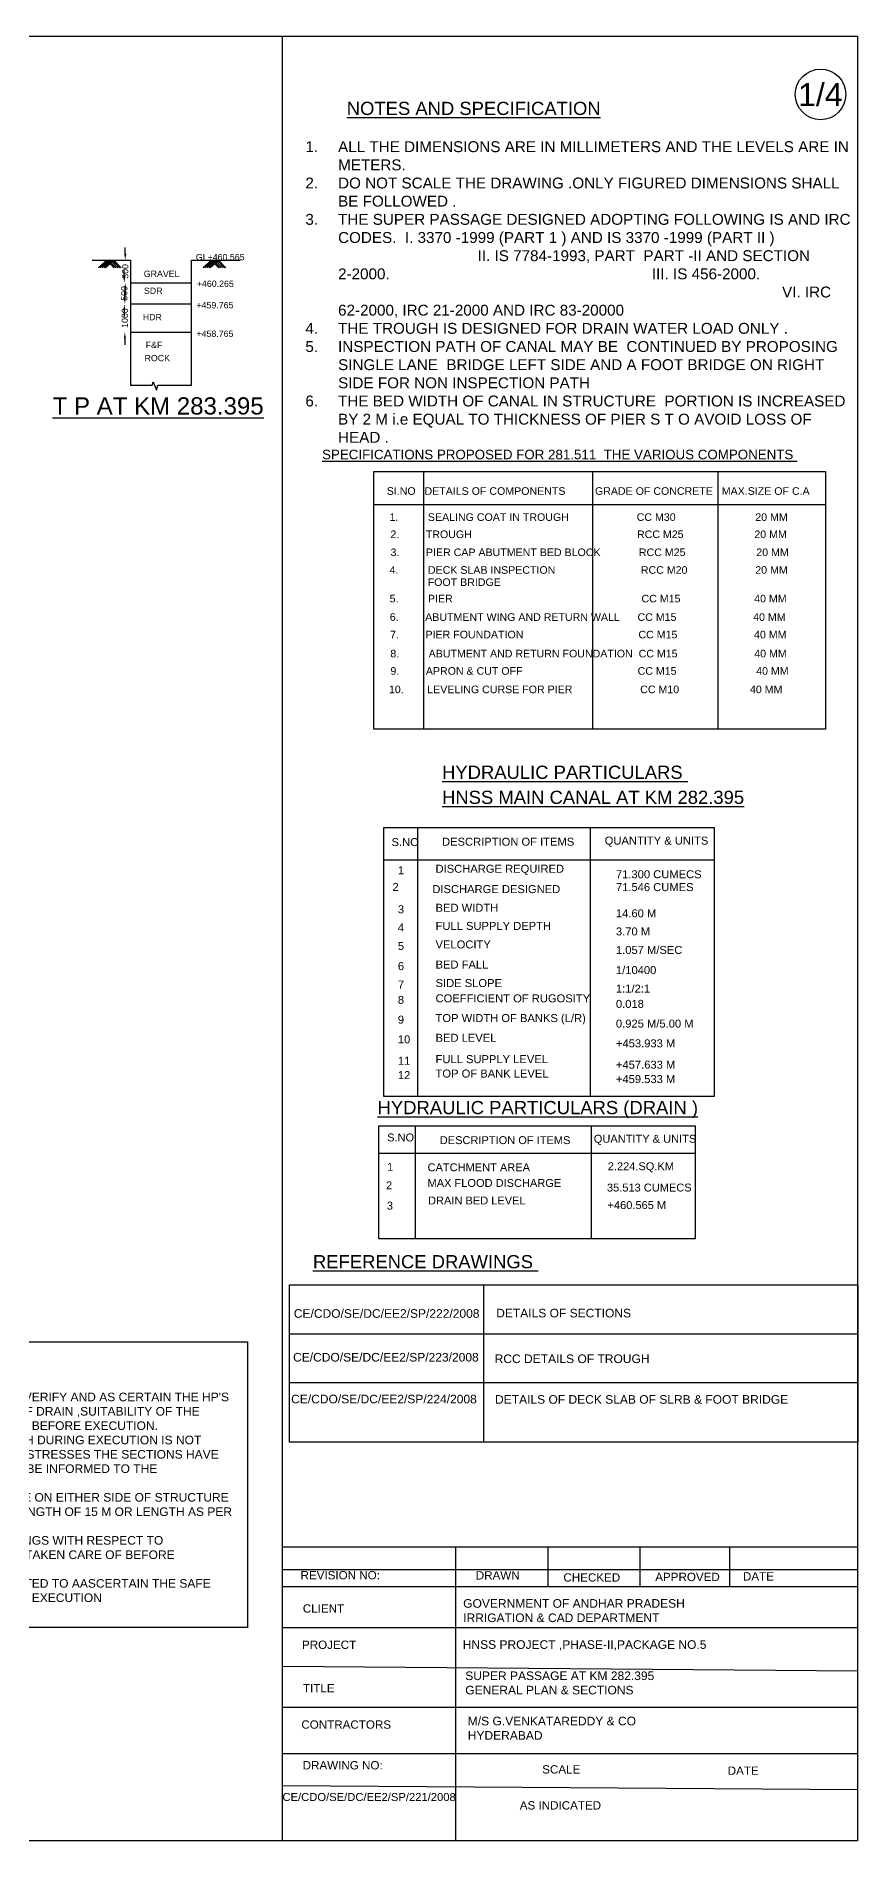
# Model space of a CAD drawing. Header units: millimetres. Extents: x 5124 to 2516011, y 2311 to 45676077.
# Drawn here: x 2444357 to 2516011, y 45518737 to 45676077 of the extents above; entities that cross this region are included whole.
import ezdxf

# ---------------------------------------------------------------- set-up
doc = ezdxf.new("R2010")
doc.units = ezdxf.units.MM
doc.header["$MEASUREMENT"] = 0
for name, color, linetype in [('DIMENSIONS', 7, 'Continuous'), ('DRAWING', 2, 'Continuous'), ('TEXT', 7, 'Continuous')]:
    doc.layers.add(name, color=color, linetype=linetype)
doc.styles.get("Standard").update_dxf_attribs({"font": 'arial.ttf', "height": 550})
doc.dimstyles.get("Standard").update_dxf_attribs({"dimtxt": 550, "dimasz": 550, "dimexe": 0.18, "dimexo": 0.0625, "dimgap": 0.09, "dimtad": 0, "dimdec": 0, "dimzin": 0, "dimdsep": 46, "dimtxsty": 'Standard', "dimcen": 0.09, "dimse1": 1, "dimse2": 1, "dimadec": 0, "dimazin": 0, "dimtfac": 1, "dimtdec": 0, "dimtofl": 0, "dimtmove": 0, "dimatfit": 3, "dimfxl": 1, "dimtolj": 1, "dimtzin": 0, "dimarcsym": 0})

# ---------------------------------------------------------------- blocks, each defined once
blk = doc.blocks.new('*D79')
at = {"layer": 'Defpoints', "color": 0, "transparency": 16777216}
for p in [(2452585, 45652723), (2452097, 45650267), (2452585, 45650267)]:
    blk.add_point(p, dxfattribs=at)
at = {"layer": 'DIMENSIONS', "color": 0, "lineweight": -2, "transparency": 16777216}
for p, q in [((2452097, 45653273), (2452097, 45653823)), ((2452097, 45649717), (2452097, 45649167))]:
    blk.add_line(p, q, dxfattribs=at)
at = {"layer": 'DIMENSIONS', "color": 0, "transparency": 16777216}
for points in [[(2452006, 45653273), (2452189, 45653273), (2452097, 45652723)], [(2452006, 45649717), (2452189, 45649717), (2452097, 45650267)]]:
    blk.add_solid(points, dxfattribs=at)
at = {"layer": 'DIMENSIONS', "color": 0, "transparency": 16777216, "insert": (2452097, 45651495), "char_height": 550, "attachment_point": 5, "rotation": 90}
blk.add_mtext('\\A1;1000', dxfattribs=at)
blk = doc.blocks.new('*D80')
at = {"layer": 'Defpoints', "color": 0, "transparency": 16777216}
for p in [(2452049, 45654567), (2452585, 45654567), (2452585, 45652723)]:
    blk.add_point(p, dxfattribs=at)
at = {"layer": 'DIMENSIONS', "color": 0, "lineweight": -2, "transparency": 16777216}
for p, q in [((2452049, 45655117), (2452049, 45655667)), ((2452049, 45652173), (2452049, 45651623))]:
    blk.add_line(p, q, dxfattribs=at)
at = {"layer": 'DIMENSIONS', "color": 0, "transparency": 16777216}
for points in [[(2451957, 45655117), (2452141, 45655117), (2452049, 45654567)], [(2451957, 45652173), (2452141, 45652173), (2452049, 45652723)]]:
    blk.add_solid(points, dxfattribs=at)
at = {"layer": 'DIMENSIONS', "color": 0, "transparency": 16777216, "insert": (2452049, 45653645), "char_height": 550, "attachment_point": 5, "rotation": 90}
blk.add_mtext('\\A1;500', dxfattribs=at)
blk = doc.blocks.new('*D81')
at = {"layer": 'Defpoints', "color": 0, "transparency": 16777216}
for p in [(2452130, 45656555), (2452585, 45656555), (2452585, 45654567)]:
    blk.add_point(p, dxfattribs=at)
at = {"layer": 'DIMENSIONS', "color": 0, "lineweight": -2, "transparency": 16777216}
for p, q in [((2452130, 45657105), (2452130, 45657655)), ((2452130, 45654017), (2452130, 45653467))]:
    blk.add_line(p, q, dxfattribs=at)
at = {"layer": 'DIMENSIONS', "color": 0, "transparency": 16777216}
for points in [[(2452039, 45657105), (2452222, 45657105), (2452130, 45656555)], [(2452039, 45654017), (2452222, 45654017), (2452130, 45654567)]]:
    blk.add_solid(points, dxfattribs=at)
at = {"layer": 'DIMENSIONS', "color": 0, "transparency": 16777216, "insert": (2452130, 45655561), "char_height": 550, "attachment_point": 5, "rotation": 90}
blk.add_mtext('\\A1;300', dxfattribs=at)

msp = doc.modelspace()

# ---------------------------------------------------------------- linework, layer by layer
at = {"layer": 'DIMENSIONS', "color": 0}
for points in [[(2515978.6, 45518737.2), (2315081.5, 45518737.2), (2315081.5, 45676077), (2515978.6, 45676077)], [(2473798.5, 45638106), (2513173, 45638106), (2513173, 45615665.5), (2473798.5, 45615665.5)], [(2474671, 45607079), (2503468, 45607079), (2503468, 45583629), (2474671, 45583629)], [(2466445, 45567223), (2516011, 45567223), (2516011, 45553501.5), (2466445, 45553501.5)], [(2419191, 45562242.5), (2462795, 45562242.5), (2462795, 45537352.2), (2419191, 45537352.2)]]:
    msp.add_lwpolyline(points, close=True, dxfattribs=at)
for points in [[(2465839, 45544370), (2465839, 45676077)], [(2478123, 45638106), (2478123, 45615665.5)], [(2492861, 45638106), (2492861, 45615665.5)], [(2503797.5, 45638106), (2503797.5, 45615665.5)], [(2473798.5, 45635233), (2513173, 45635233)], [(2477621.5, 45607079), (2477621.5, 45583629)], [(2492659.5, 45607079), (2492659.5, 45583629)], [(2474671, 45604278), (2503468, 45604278)], [(2483380.5, 45567223), (2483380.5, 45553501.5)], [(2466445, 45562937.5), (2516011, 45562937.5)], [(2466445, 45558696), (2516011, 45558696)]]:
    msp.add_lwpolyline(points, dxfattribs=at)
at = {"layer": 'DIMENSIONS'}
msp.add_circle((2512753.5, 45670994.5), 2203.6, dxfattribs=at)
at = {"layer": 'DRAWING', "color": 0}
for points in [[(2449246.1, 45656554.6), (2452585.3, 45656554.6), (2452585.3, 45645637.1), (2454468.8, 45645637.1), (2454566.9, 45645949), (2454855.7, 45645210.9), (2454976.7, 45645637.1), (2457893.2, 45645637.1), (2457893.2, 45656554.6), (2462146.6, 45656554.6)], [(2449805, 45655902.5), (2450531.5, 45656554.6), (2451165.5, 45655873.5)], [(2449954.5, 45655902.5), (2450681, 45656554.6), (2451315, 45655873.5)], [(2450125, 45655902.5), (2450851.5, 45656554.6), (2451485.5, 45655873.5)], [(2450280.5, 45655902.5), (2451007, 45656554.6), (2451641, 45655873.5)], [(2450404, 45655902.5), (2451130.5, 45656554.6), (2451764.5, 45655873.5)], [(2458934, 45655902.5), (2459660.5, 45656554.6), (2460294.5, 45655873.5)], [(2459083.5, 45655902.5), (2459810, 45656554.6), (2460444, 45655873.5)], [(2459254, 45655902.5), (2459980.5, 45656554.6), (2460614.5, 45655873.5)], [(2459409.5, 45655902.5), (2460136, 45656554.6), (2460770, 45655873.5)], [(2459533, 45655902.5), (2460259.5, 45656554.6), (2460893.5, 45655873.5)], [(2452585.3, 45654566.7), (2457893.2, 45654566.7)], [(2452585.3, 45652723.1), (2457893.2, 45652723.1)], [(2452585.3, 45650267.4), (2457893.2, 45650267.4)]]:
    msp.add_lwpolyline(points, dxfattribs=at)
at = {"layer": 'TEXT', "color": 0}
for points in [[(2474231.1, 45581084.5), (2501833.2, 45581084.5), (2501833.2, 45571221.6), (2474231.1, 45571221.6)], [(2465839, 45544370), (2515978.6, 45544370), (2515978.6, 45518737.2), (2465839, 45518737.2)]]:
    msp.add_lwpolyline(points, close=True, dxfattribs=at)
for points in [[(2477407.2, 45581084.5), (2477407.2, 45571221.6)], [(2492740.9, 45581084.5), (2492740.9, 45571221.6)], [(2474231.1, 45578701.3), (2501833.2, 45578701.3)], [(2480934, 45544370), (2480934, 45518737.2)], [(2488961.4, 45544370), (2488961.4, 45540914.6)], [(2496989, 45544370), (2496989, 45540914.6)], [(2504819.7, 45544370), (2504819.7, 45540914.6)], [(2465839, 45542395.4), (2515978.6, 45542395.4)], [(2465839, 45540914.6), (2515978.6, 45540914.6)], [(2465839, 45537352.2), (2515978.6, 45537352.2)], [(2465839, 45533966.1), (2515978.6, 45533570.8)], [(2515978.6, 45530375.1), (2465839, 45530375.1)], [(2465839, 45526353.3), (2515978.6, 45526353.3)], [(2515978.6, 45523189), (2465839, 45523550.5)]]:
    msp.add_lwpolyline(points, dxfattribs=at)

# ---------------------------------------------------------------- texts
at = {"layer": 'DIMENSIONS', "color": 0}
for s, height, p in [('1/4', 2000, (2510793, 45669974)), ('CE/CDO/SE/DC/EE2/SP/222/2008', 750, (2466829, 45564340.4)), ('DETAILS OF SECTIONS ', 750, (2484473.8, 45564373.8)), ('CE/CDO/SE/DC/EE2/SP/223/2008', 750, (2466762.1, 45560527.4)), ('RCC DETAILS OF TROUGH ', 750, (2484339.8, 45560393.6)), ('CE/CDO/SE/DC/EE2/SP/224/2008', 750, (2466594.7, 45556881.6)), ('DETAILS OF DECK SLAB OF SLRB & FOOT BRIDGE ', 750, (2484373.3, 45556848.1))]:
    msp.add_text(s, height=height, dxfattribs=at).set_placement(p)
at = {"layer": 'DIMENSIONS'}
for s, p in [('%%UNOTES AND SPECIFICATION', (2471444.5, 45669198.5)), ('%%UHYDRAULIC PARTICULARS ', (2479752.5, 45611325.5)), ('%%UHNSS MAIN CANAL AT KM 282.395', (2479752.5, 45609141.5)), ('%%UHYDRAULIC PARTICULARS (DRAIN )', (2474132.3, 45582092.5)), ('%%UREFERENCE DRAWINGS ', (2468496.5, 45568656.5))]:
    msp.add_text(s, height=1150, dxfattribs=at).set_placement(p)
at = {"layer": 'TEXT', "color": 0}
for s, height, p in [('GL+460.565', 550, (2458284.4, 45656530.3)), ('GRAVEL', 550, (2453744.7, 45655080.3)), ('SDR', 550, (2453759, 45653602)), ('+460.265', 550, (2458369.8, 45654213.2)), ('+459.765', 550, (2458339.9, 45652344.9)), ('HDR', 550, (2453659.3, 45651299.1)), ('F&F', 550, (2453914.5, 45648876.9)), ('+458.765', 550, (2458339.9, 45649857.3)), ('ROCK', 550, (2453814.4, 45647735.3)), ('%%UT P AT KM 283.395', 1500, (2445799.8, 45643087.7)), ('%%USPECIFICATIONS PROPOSED FOR 281.511  THE VARIOUS COMPONENTS ', 832.41, (2469290.5, 45639188)), ('SI.NO   DETAILS OF COMPONENTS          GRADE OF CONCRETE   MAX.SIZE OF C.A', 662.641, (2474929.8, 45636085.2)), ('1.          SEALING COAT IN TROUGH                       CC M30                           20 MM', 662.641, (2475175.6, 45633811.3)), ('2.         TROUGH                                                        RCC M25                        20 MM', 662.6408, (2475251.7, 45632314.5)), ('3.         PIER CAP ABUTMENT BED BLOCK             RCC M25                        20 MM', 662.641, (2475262.7, 45630745.2)), ('4.          DECK SLAB INSPECTION                             RCC M20                       20 MM', 662.641, (2475177.6, 45629201.8)), (' FOOT BRIDGE ', 662.641, (2478242.2, 45628139.5)), ('5.          PIER                                                                CC M15                         40 MM', 662.6408, (2475181.8, 45626709.6)), ('6.         ABUTMENT WING AND RETURN WALL      CC M15                          40 MM', 662.641, (2475197.1, 45625098.3)), ('7.         PIER FOUNDATION                                       CC M15                          40 MM', 662.6408, (2475223.9, 45623572)), ('8.          ABUTMENT AND RETURN FOUNDATION  CC M15                          40 MM', 662.641, (2475243.2, 45621914)), ('9.         APRON & CUT OFF                                       CC M15                           40 MM', 662.6408, (2475253, 45620400.9)), ('10.        LEVELING CURSE FOR PIER                       CC M10                        40 MM', 662.641, (2475120.1, 45618791.9)), ('S.NO', 697.47, (2475347.7, 45605464.7)), ('DESCRIPTION OF ITEMS ', 697.469, (2479751.2, 45605496.5)), ('QUANTITY & UNITS', 697.469, (2493932.3, 45605592.2)), ('1', 697.5, (2475898.9, 45603003.4)), ('DISCHARGE REQUIRED ', 697.469, (2479186.4, 45603140)), ('71.300 CUMECS', 697.469, (2494912.8, 45602657.7)), ('2', 697.5, (2475437, 45601557.5)), ('DISCHARGE DESIGNED ', 697.469, (2478907, 45601365)), ('71.546 CUMES', 697.469, (2494912.8, 45601537.3)), ('3', 697.5, (2475898.9, 45599598.9)), ('BED WIDTH ', 697.47, (2479186.4, 45599735.5)), ('4', 697.5, (2475898.9, 45598020.1)), ('FULL SUPPLY DEPTH', 697.469, (2479186.4, 45598156.7)), ('14.60 M', 697.47, (2494912.8, 45599253.2)), ('5', 697.5, (2475898.9, 45596406)), ('VELOCITY ', 697.47, (2479186.4, 45596542.6)), ('3.70 M', 697.47, (2494912.8, 45597674.3)), ('1.057 M/SEC', 697.469, (2494912.8, 45596060.3)), ('6', 697.5, (2475898.9, 45594650.9)), ('BED FALL', 697.47, (2479186.4, 45594787.5)), ('1/10400', 697.47, (2494912.8, 45594305.2)), ('8', 697.5, (2475898.9, 45591704.7)), ('7', 697.5, (2475898.9, 45593036.8)), ('SIDE SLOPE ', 697.469, (2479186.4, 45593173.4)), ('COEFFICIENT OF RUGOSITY', 697.469, (2479186.4, 45591841.3)), ('1:1/2:1', 697.47, (2494912.8, 45592691.1)), ('TOP WIDTH OF BANKS (L/R)', 697.469, (2479186.4, 45590121.5)), ('0.018', 697.47, (2494912.8, 45591359)), ('9', 697.5, (2475898.9, 45589984.8)), ('0.925 M/5.00 M', 697.469, (2494912.8, 45589639.1)), ('10', 697.47, (2475898.9, 45588265)), ('BED LEVEL ', 697.47, (2479186.4, 45588401.6)), ('+453.933 M', 697.47, (2494912.8, 45587919.3)), ('11', 697.47, (2475898.9, 45586404.1)), ('FULL SUPPLY LEVEL ', 697.469, (2479186.4, 45586540.7)), ('+457.633 M', 697.47, (2494912.8, 45586058.4)), ('12', 697.47, (2475898.9, 45585148.2)), ('TOP OF BANK LEVEL', 697.469, (2479186.4, 45585284.8)), ('+459.533 M', 697.47, (2494912.8, 45584802.5)), ('S.NO', 689.17, (2474961.7, 45579717.9)), ('DESCRIPTION OF ITEMS', 689.166, (2479553, 45579483.6)), ('QUANTITY & UNITS', 689.166, (2492982.9, 45579602.7)), ('1', 689.2, (2474959.2, 45577159)), ('CATCHMENT AREA ', 689.166, (2478489.1, 45577116)), (' 2.224.SQ.KM', 689.166, (2493931.5, 45577208.9)), ('2', 689.2, (2474868.8, 45575545.9)), ('MAX FLOOD DISCHARGE ', 689.166, (2478485.6, 45575749.9)), (' 35.513 CUMECS', 689.166, (2493863.2, 45575350.9)), ('3', 689.2, (2474937.1, 45573771)), ('DRAIN BED LEVEL ', 689.166, (2478531.8, 45574219.9)), (' +460.565 M', 689.166, (2493909.5, 45573820.9)), ('REVISION NO:', 725.075, (2467414.7, 45541539.2)), ('DRAWN ', 725.07, (2482694.3, 45541525.4)), ('CHECKED ', 725.07, (2490334, 45541342.6)), ('APPROVED ', 725.07, (2498339.6, 45541388.3)), ('DATE ', 725.07, (2505986.9, 45541434)), ('CLIENT', 725.07, (2467613, 45538637.3)), ('PROJECT', 725.07, (2467542, 45535474.2)), ('HNSS PROJECT ,PHASE-II,PACKAGE NO.5', 750, (2481558.3, 45535480.4)), ('TITLE ', 725.07, (2467627, 45531694.6)), ('CONTRACTORS ', 725.075, (2467485.6, 45528518.5)), ('DRAWING NO:', 725.075, (2467599.7, 45524969.3)), ('SCALE ', 725.07, (2488484.8, 45524611)), ('DATE ', 725.07, (2504658.8, 45524497.4)), ('CE/CDO/SE/DC/EE2/SP/221/2008', 700, (2465839, 45522216)), ('AS INDICATED ', 725.075, (2486528.5, 45521474.2))]:
    msp.add_text(s, height=height, dxfattribs=at).set_placement(p)
at = {"layer": 'TEXT', "color": 0, "attachment_point": 1}
for s, width, gutter_width, heights, insert, char_height in [('\\pi-2850,l3800,t3800;1.^IALL THE DIMENSIONS ARE IN MILLIMETERS AND THE LEVELS ARE IN METERS.\\P2.^IDO NOT SCALE THE DRAWING .ONLY FIGURED DIMENSIONS SHALL BE FOLLOWED .\\P3.^ITHE SUPER PASSAGE DESIGNED ADOPTING FOLLOWING IS AND IRC CODES.  I. 3370 -1999 (PART 1 ) AND IS 3370 -1999 (PART II )                                                    II. IS 7784-1993, PART  PART -II AND SECTION 2-2000.                                                              III. IS 456-2000.                                                                                                                                VI. IRC 62-2000, IRC 21-2000 AND IRC 83-20000\\P4.^ITHE TROUGH IS DESIGNED FOR DRAIN WATER LOAD ONLY .\\P5.^IINSPECTION PATH OF CANAL MAY BE  CONTINUED BY PROPOSING SINGLE LANE  BRIDGE LEFT SIDE AND A FOOT BRIDGE ON RIGHT SIDE FOR NON INSPECTION PATH \\P6.^ITHE BED WIDTH OF CANAL IN STRUCTURE  PORTION IS INCREASED BY 2 M i.e EQUAL TO THICKNESS OF PIER S T O AVOID LOSS OF HEAD .', 48669.918, 450, [0], (2466887.5, 45666910.5), 950), ("\\pi-2250,l3000,t3000;1.^ITHE CE/PROJECTS,SRIKALAHASTI TO VERIFY AND AS CERTAIN THE HP'S TP'S (SBC) ,LEVELS  LOCATION & CA OF DRAIN ,SUITABILITY OF THE STRUCTURE AT PROPOSED LOCATION BEFORE EXECUTION.\\P2.^IIF THE FOUNDATION STRATA MET WITH DURING EXECUTION IS NOT CAPABLE OF TAKING  THE DESIGNED  STRESSES THE SECTIONS HAVE TO BE SUITABLY REVISED AND SHALL BE INFORMED TO THE CE/CDO/FOR APPROVAL \\P3.^I100MM THICK LINING IN CC M15 GRADE ON EITHER SIDE OF STRUCTURE SHALL BE PROVIDED FOR MINIMUM LENGTH OF 15 M OR LENGTH AS PER AGREEMENT WHICHEVER IS GRATER.\\P4.^IANY DEVIATIONS  IN DESIGN & DRAWINGS WITH RESPECT TO AGREEMENT CONDITIONS ARE TO BE TAKEN CARE OF BEFORE EXECUTION .\\P5.^IPLATE LOAD TEST SHALL BE CONDUCTED TO AASCERTAIN THE SAFE  BEARING CAPACITY OF SOILS BEFORE EXECUTION ", 40853.07, 0, [40078], (2420723.6, 45557814.5), 750)]:
    msp.add_mtext_dynamic_manual_height_columns(s, width=width, gutter_width=gutter_width, heights=heights, dxfattribs=dict(at, insert=insert, char_height=char_height))
at = {"layer": 'TEXT', "color": 0, "char_height": 750, "attachment_point": 1}
for s, insert, width in [('GOVERNMENT OF ANDHAR PRADESH  IRRIGATION & CAD DEPARTMENT ', (2481594.8, 45539814.1), 21268.638), ('SUPER PASSAGE AT KM 282.395 \\PGENERAL PLAN & SECTIONS ', (2481777.2, 45533508.1), 23833.795), ('M/S G.VENKATAREDDY & CO  HYDERABAD ', (2481996.1, 45529559.9), 14962.142)]:
    msp.add_mtext(s, dxfattribs=dict(at, insert=insert, width=width))

# ---------------------------------------------------------------- dimensions: what is measured, and where the dimension line sits
at = {"layer": 'DIMENSIONS', "color": 0}
for base, p1, p2, text, picture, middle in [((2452130.5, 45656554.6), (2452585.3, 45654566.7), (2452585.3, 45656554.6), '300', '*D81', (2452130.5, 45655560.7)), ((2452049, 45654566.7), (2452585.3, 45652723.1), (2452585.3, 45654566.7), '500', '*D80', (2452049, 45653644.9)), ((2452097.5, 45650267.4), (2452585.3, 45652723.1), (2452585.3, 45650267.4), '1000', '*D79', (2452097.5, 45651495.3))]:
    dim = msp.add_linear_dim(base=base, p1=p1, p2=p2, angle=90, text=text, dimstyle='Standard', dxfattribs=at)
    dim.commit()
    dim.dimension.update_dxf_attribs({"geometry": picture, "text_midpoint": middle})

doc.saveas('drawing.dxf')
